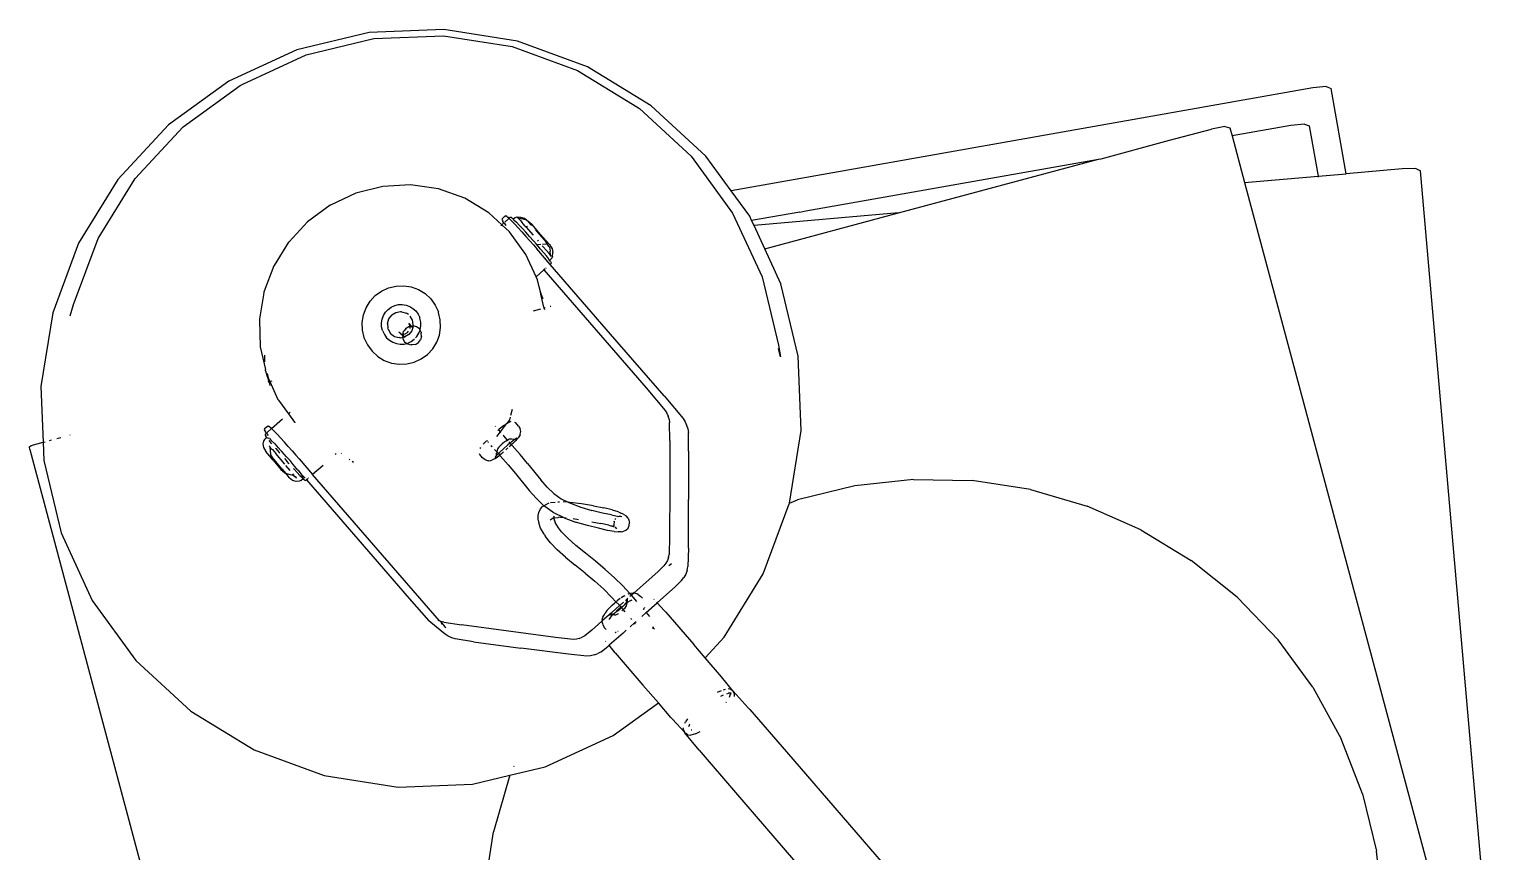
# Model space of a CAD drawing. Header units: metres. Extents: x -353 to 1688, y -477 to 135.
# Drawn here: x -298.197 to -297.9827, y -222.305 to -222.1858 of the extents above; entities that cross this region are included whole.
import ezdxf

# ---------------------------------------------------------------- set-up
doc = ezdxf.new("R2010")
doc.units = ezdxf.units.M
doc.header["$MEASUREMENT"] = 0
doc.layers.add('Edges', color=7, linetype='Continuous')
doc.layers.add('FURNITURE', color=130, linetype='Continuous', plot=False)

# ---------------------------------------------------------------- blocks, each defined once
blk = doc.blocks.new('c table')
at = {"layer": 'Edges'}
for p, q in [((836.7553, 429.72219), (836.73425, 429.80079)), ((836.62336, 429.69321), (836.59481, 429.79975)), ((836.59624, 429.7835), (836.60425, 429.69194)), ((836.67864, 429.75944), (836.66223, 429.77845)), ((836.60834, 429.77215), (836.60904, 429.7658)), ((836.70591, 429.77003), (836.70494, 429.7637)), ((836.67312, 429.75503), (836.66194, 429.76799)), ((836.61056, 429.75958), (836.60904, 429.7658)), ((836.70315, 429.75757), (836.70494, 429.7637)), ((836.61056, 429.75958), (836.61288, 429.75362)), ((836.6826, 429.75483), (836.67864, 429.75944)), ((836.70315, 429.75757), (836.69932, 429.75665)), ((836.7072, 429.75853), (836.70315, 429.75757)), ((836.7153, 429.75887), (836.7072, 429.75853)), ((836.72331, 429.7576), (836.7153, 429.75887)), ((836.73091, 429.75482), (836.72331, 429.7576)), ((836.69932, 429.75665), (836.69195, 429.75326)), ((836.70271, 429.75657), (836.70275, 429.75665)), ((836.6771, 429.75044), (836.67312, 429.75503)), ((836.6826, 429.75483), (836.68414, 429.75297)), ((836.73781, 429.75059), (836.73091, 429.75482)), ((836.61595, 429.74801), (836.61288, 429.75362)), ((836.683, 429.75306), (836.68247, 429.75281)), ((836.683, 429.75306), (836.68349, 429.7532)), ((836.68347, 429.75265), (836.68339, 429.75263)), ((836.68384, 429.75316), (836.68349, 429.7532)), ((836.68384, 429.75316), (836.68414, 429.75297)), ((836.68414, 429.75297), (836.68417, 429.75293)), ((836.68548, 429.75149), (836.68417, 429.75293)), ((836.68432, 429.7526), (836.68417, 429.75293)), ((836.68432, 429.7526), (836.68431, 429.75242)), ((836.69195, 429.75326), (836.68703, 429.7497)), ((836.68364, 429.75205), (836.68362, 429.75203)), ((836.68364, 429.75205), (836.68376, 429.75232)), ((836.68385, 429.75143), (836.68409, 429.75178)), ((836.68414, 429.7519), (836.68409, 429.75178)), ((836.68566, 429.75129), (836.68548, 429.75149)), ((836.68566, 429.75129), (836.68703, 429.7497)), ((836.67728, 429.75024), (836.6771, 429.75044)), ((836.67728, 429.75024), (836.6789, 429.74843)), ((836.67967, 429.74967), (836.67963, 429.74961)), ((836.68703, 429.7497), (836.6887, 429.74778)), ((836.74376, 429.74512), (836.73781, 429.75059)), ((836.61595, 429.74801), (836.61973, 429.74285)), ((836.67877, 429.74903), (836.67875, 429.74877)), ((836.67875, 429.74877), (836.6789, 429.74843)), ((836.6789, 429.74843), (836.67893, 429.7484)), ((836.67893, 429.7484), (836.68016, 429.74689)), ((836.67893, 429.7484), (836.67923, 429.74821)), ((836.67907, 429.74869), (836.67917, 429.74865)), ((836.67914, 429.74879), (836.67917, 429.74865)), ((836.67921, 429.74864), (836.67917, 429.74865)), ((836.67921, 429.74864), (836.67918, 429.7486)), ((836.67921, 429.74864), (836.6792, 429.74859)), ((836.67923, 429.74887), (836.67921, 429.74864)), ((836.67921, 429.74864), (836.6794, 429.74866)), ((836.67931, 429.7486), (836.67921, 429.74864)), ((836.67931, 429.74907), (836.67923, 429.74887)), ((836.67923, 429.74821), (836.67943, 429.74819)), ((836.6796, 429.74872), (836.6794, 429.74866)), ((836.67997, 429.74828), (836.67974, 429.74822)), ((836.68024, 429.74898), (836.67995, 429.74884)), ((836.68059, 429.74856), (836.68016, 429.74835)), ((836.69172, 429.74426), (836.6887, 429.74778)), ((836.68016, 429.74689), (836.68195, 429.74481)), ((836.68195, 429.74481), (836.67988, 429.74257)), ((836.68195, 429.74481), (836.68318, 429.74337)), ((836.69398, 429.7445), (836.69359, 429.74435)), ((836.69398, 429.7445), (836.6944, 429.7446)), ((836.6944, 429.7446), (836.69481, 429.74464)), ((836.69481, 429.74464), (836.6968, 429.74442)), ((836.74851, 429.73858), (836.74376, 429.74512)), ((836.62416, 429.73823), (836.61973, 429.74285)), ((836.68623, 429.73987), (836.68318, 429.74337)), ((836.69086, 429.74212), (836.69238, 429.74345)), ((836.69172, 429.74426), (836.69238, 429.74345)), ((836.69238, 429.74345), (836.69247, 429.74353)), ((836.69238, 429.74345), (836.69242, 429.7434)), ((836.69323, 429.74415), (836.69247, 429.74353)), ((836.69272, 429.74303), (836.69276, 429.74299)), ((836.69323, 429.74415), (836.69359, 429.74435)), ((836.6968, 429.74442), (836.70195, 429.74375)), ((836.7071, 429.74306), (836.70195, 429.74375)), ((836.7071, 429.74306), (836.70908, 429.74276)), ((836.67988, 429.74257), (836.67563, 429.73568)), ((836.6875, 429.74159), (836.68756, 429.7417)), ((836.68762, 429.74164), (836.68754, 429.74148)), ((836.68764, 429.74161), (836.68757, 429.7414)), ((836.68764, 429.74161), (836.68762, 429.74164)), ((836.69009, 429.74144), (836.68962, 429.74103)), ((836.69086, 429.74212), (836.69051, 429.74182)), ((836.69138, 429.74195), (836.69142, 429.74197)), ((836.69161, 429.74205), (836.69167, 429.74207)), ((836.69173, 429.74209), (836.69167, 429.74207)), ((836.6927, 429.74174), (836.69286, 429.74154)), ((836.69304, 429.74123), (836.69286, 429.74154)), ((836.69308, 429.7411), (836.69304, 429.74123)), ((836.69315, 429.74082), (836.69427, 429.74182)), ((836.69427, 429.74182), (836.695, 429.74241)), ((836.695, 429.74241), (836.6953, 429.74258)), ((836.69561, 429.74271), (836.6953, 429.74258)), ((836.69561, 429.74271), (836.69592, 429.74278)), ((836.69592, 429.74278), (836.69626, 429.74281)), ((836.69626, 429.74281), (836.69819, 429.74259)), ((836.69819, 429.74259), (836.7033, 429.74193)), ((836.7033, 429.74193), (836.70841, 429.74124)), ((836.71034, 429.74095), (836.70841, 429.74124)), ((836.70908, 429.74276), (836.70947, 429.74264)), ((836.70947, 429.74264), (836.70984, 429.74247)), ((836.70984, 429.74247), (836.71019, 429.74225)), ((836.71022, 429.74143), (836.71011, 429.74153)), ((836.71019, 429.74225), (836.71051, 429.742)), ((836.71068, 429.74085), (836.71022, 429.74143)), ((836.71051, 429.742), (836.71195, 429.74078)), ((836.68641, 429.73966), (836.68623, 429.73987)), ((836.68641, 429.73966), (836.68715, 429.73884)), ((836.68834, 429.73989), (836.68715, 429.73884)), ((836.68834, 429.73989), (836.68798, 429.74034)), ((836.68881, 429.74031), (836.68834, 429.73989)), ((836.68838, 429.73983), (836.68834, 429.73989)), ((836.68962, 429.74103), (836.68944, 429.74087)), ((836.68951, 429.74117), (836.68962, 429.74103)), ((836.68962, 429.74103), (836.68967, 429.74097)), ((836.68992, 429.74066), (836.68994, 429.74063)), ((836.68997, 429.7406), (836.69, 429.74056)), ((836.69063, 429.73982), (836.69084, 429.73958)), ((836.691, 429.73972), (836.69087, 429.73961)), ((836.69108, 429.73932), (836.69146, 429.73965)), ((836.69139, 429.73967), (836.69119, 429.73951)), ((836.69124, 429.73914), (836.69208, 429.73988)), ((836.6914, 429.74002), (836.69134, 429.73998)), ((836.69139, 429.73967), (836.69143, 429.73971)), ((836.69151, 429.74008), (836.6914, 429.74002)), ((836.69143, 429.73971), (836.69159, 429.73982)), ((836.69159, 429.73982), (836.69146, 429.73965)), ((836.69163, 429.74014), (836.69151, 429.74008)), ((836.69159, 429.73982), (836.6917, 429.73989)), ((836.69171, 429.74015), (836.69163, 429.74014)), ((836.6917, 429.73989), (836.69172, 429.73991)), ((836.69179, 429.74016), (836.69171, 429.74015)), ((836.69172, 429.73991), (836.69179, 429.73995)), ((836.69179, 429.74016), (836.69196, 429.74015)), ((836.69189, 429.74008), (836.69179, 429.73995)), ((836.69191, 429.74004), (836.69179, 429.73995)), ((836.69196, 429.74015), (836.69189, 429.74008)), ((836.69197, 429.74005), (836.69191, 429.74004)), ((836.69196, 429.74015), (836.69199, 429.74015)), ((836.69213, 429.74011), (836.69197, 429.74005)), ((836.69225, 429.74051), (836.69199, 429.74015)), ((836.69208, 429.74015), (836.69199, 429.74015)), ((836.69208, 429.74015), (836.69226, 429.74015)), ((836.69211, 429.73991), (836.69236, 429.74015)), ((836.69213, 429.74011), (836.69226, 429.74015)), ((836.69236, 429.74065), (836.69225, 429.74051)), ((836.69236, 429.74015), (836.69226, 429.74015)), ((836.69236, 429.74015), (836.69315, 429.74082)), ((836.69261, 429.73969), (836.69236, 429.73941)), ((836.69261, 429.73969), (836.69282, 429.73996)), ((836.69296, 429.7402), (836.69282, 429.73996)), ((836.69305, 429.74041), (836.69296, 429.7402)), ((836.69312, 429.74064), (836.69305, 429.74041)), ((836.69315, 429.74082), (836.69308, 429.7411)), ((836.69312, 429.74064), (836.69315, 429.74082)), ((836.71034, 429.74095), (836.71068, 429.74085)), ((836.71062, 429.74109), (836.71054, 429.74116)), ((836.71068, 429.74085), (836.71078, 429.7408)), ((836.71078, 429.7408), (836.72458, 429.72492)), ((836.71089, 429.74075), (836.71095, 429.74072)), ((836.71409, 429.73836), (836.71195, 429.74078)), ((836.62416, 429.73823), (836.62915, 429.73423)), ((836.6868, 429.73853), (836.68521, 429.7371)), ((836.68715, 429.73884), (836.6868, 429.73853)), ((836.68715, 429.73884), (836.6872, 429.73878)), ((836.68747, 429.73849), (836.68752, 429.73844)), ((836.68854, 429.73932), (836.68855, 429.73935)), ((836.68858, 429.73941), (836.68864, 429.73952)), ((836.68864, 429.73952), (836.68866, 429.73955)), ((836.68867, 429.73948), (836.68864, 429.73952)), ((836.68875, 429.73833), (836.68892, 429.73815)), ((836.68921, 429.73793), (836.68892, 429.73815)), ((836.68935, 429.73868), (836.68995, 429.73801)), ((836.69002, 429.73858), (836.68987, 429.7385)), ((836.68995, 429.73801), (836.69012, 429.73816)), ((836.69002, 429.73858), (836.69043, 429.7388)), ((836.69033, 429.73834), (836.6906, 429.73858)), ((836.69039, 429.73854), (836.69038, 429.73844)), ((836.69041, 429.73872), (836.69039, 429.73854)), ((836.69045, 429.73866), (836.69039, 429.73854)), ((836.69043, 429.7388), (836.69041, 429.73872)), ((836.69045, 429.73901), (836.69043, 429.73883)), ((836.69043, 429.73883), (836.69049, 429.73887)), ((836.69043, 429.73883), (836.69043, 429.7388)), ((836.69048, 429.73908), (836.69045, 429.73901)), ((836.69054, 429.73881), (836.69045, 429.73866)), ((836.6905, 429.73916), (836.69048, 429.73908)), ((836.69066, 429.73898), (836.69049, 429.73887)), ((836.69057, 429.73927), (836.6905, 429.73916)), ((836.69056, 429.73887), (836.69054, 429.73881)), ((836.69066, 429.73898), (836.69056, 429.73887)), ((836.69064, 429.73937), (836.69057, 429.73927)), ((836.69079, 429.73812), (836.69062, 429.73803)), ((836.69076, 429.73949), (836.69064, 429.73937)), ((836.69066, 429.73898), (836.6907, 429.73903)), ((836.6907, 429.73903), (836.69072, 429.73904)), ((836.69072, 429.73904), (836.69082, 429.73915)), ((836.69084, 429.73958), (836.69076, 429.73949)), ((836.69079, 429.73812), (836.69106, 429.7383)), ((836.69082, 429.73915), (836.69095, 429.7393)), ((836.69098, 429.73924), (836.69082, 429.73915)), ((836.69082, 429.73877), (836.69118, 429.73909)), ((836.69087, 429.73961), (836.69084, 429.73958)), ((836.69084, 429.73958), (836.69104, 429.73937)), ((836.69095, 429.7393), (836.691, 429.73933)), ((836.69098, 429.73924), (836.69102, 429.73927)), ((836.691, 429.73933), (836.69104, 429.73937)), ((836.69104, 429.73937), (836.69119, 429.73951)), ((836.69104, 429.73937), (836.69108, 429.73932)), ((836.69108, 429.73932), (836.69124, 429.73914)), ((836.69119, 429.73838), (836.69148, 429.73859)), ((836.69124, 429.73914), (836.6913, 429.73907)), ((836.6913, 429.73907), (836.69163, 429.73872)), ((836.69157, 429.73867), (836.69148, 429.73859)), ((836.69177, 429.73883), (836.69163, 429.73872)), ((836.69163, 429.73872), (836.6921, 429.73822)), ((836.69204, 429.73908), (836.69177, 429.73883)), ((836.69204, 429.73908), (836.69229, 429.73933)), ((836.69296, 429.73736), (836.6921, 429.73822)), ((836.69236, 429.73941), (836.69229, 429.73933)), ((836.72525, 429.72549), (836.71409, 429.73836)), ((836.7519, 429.73125), (836.74851, 429.73858)), ((836.6845, 429.73642), (836.68425, 429.73608)), ((836.68521, 429.7371), (836.6845, 429.73642)), ((836.68866, 429.73687), (836.68709, 429.73546)), ((836.68866, 429.73687), (836.68967, 429.73776)), ((836.68921, 429.73793), (836.68933, 429.73786)), ((836.68959, 429.73776), (836.68933, 429.73786)), ((836.68967, 429.73776), (836.68959, 429.73776)), ((836.68967, 429.73776), (836.68995, 429.73801)), ((836.68977, 429.73776), (836.68967, 429.73776)), ((836.69001, 429.73779), (836.68977, 429.73776)), ((836.68995, 429.73801), (836.69005, 429.7379)), ((836.69012, 429.73782), (836.69001, 429.73779)), ((836.69005, 429.7379), (836.69012, 429.73782)), ((836.69023, 429.73785), (836.69012, 429.73782)), ((836.69012, 429.73782), (836.69088, 429.73701)), ((836.69023, 429.73785), (836.69036, 429.7379)), ((836.69088, 429.73701), (836.69179, 429.73612)), ((836.69296, 429.73736), (836.69393, 429.7365)), ((836.69497, 429.73563), (836.69393, 429.7365)), ((836.67563, 429.73568), (836.67282, 429.7281)), ((836.68377, 429.73289), (836.68382, 429.73491)), ((836.68391, 429.73533), (836.68382, 429.73491)), ((836.68391, 429.73533), (836.68405, 429.73572)), ((836.68405, 429.73572), (836.68425, 429.73608)), ((836.68561, 429.73461), (836.68588, 429.73481)), ((836.68621, 429.73453), (836.68642, 429.73481)), ((836.68642, 429.73481), (836.68709, 429.73546)), ((836.69179, 429.73612), (836.6928, 429.73521)), ((836.6928, 429.73521), (836.69386, 429.73432)), ((836.69497, 429.73563), (836.69606, 429.73475)), ((836.63462, 429.73091), (836.62915, 429.73423)), ((836.68581, 429.73163), (836.68585, 429.73359)), ((836.68593, 429.73392), (836.68585, 429.73359)), ((836.68593, 429.73392), (836.68604, 429.73424)), ((836.68604, 429.73424), (836.68621, 429.73453)), ((836.69386, 429.73432), (836.69495, 429.73344)), ((836.69495, 429.73344), (836.69598, 429.7326)), ((836.69711, 429.73389), (836.69606, 429.73475)), ((836.69711, 429.73389), (836.69801, 429.73308)), ((836.68377, 429.73289), (836.68374, 429.72763)), ((836.68579, 429.72643), (836.68581, 429.73163)), ((836.69598, 429.7326), (836.69685, 429.73183)), ((836.69685, 429.73183), (836.69754, 429.73112)), ((836.69801, 429.73308), (836.69875, 429.73233)), ((836.69875, 429.73233), (836.69928, 429.73164)), ((836.69944, 429.7314), (836.69928, 429.73164)), ((836.63462, 429.73091), (836.64047, 429.72833)), ((836.69018, 429.73043), (836.69017, 429.7301)), ((836.6902, 429.72996), (836.69017, 429.7301)), ((836.69032, 429.73074), (836.69018, 429.73043)), ((836.69056, 429.73096), (836.69032, 429.73074)), ((836.69087, 429.73108), (836.69056, 429.73096)), ((836.69106, 429.73114), (836.69087, 429.73108)), ((836.69106, 429.73114), (836.69138, 429.73112)), ((836.69181, 429.73109), (836.69138, 429.73112)), ((836.69153, 429.7308), (836.69168, 429.73064)), ((836.69173, 429.73063), (836.69168, 429.73064)), ((836.69179, 429.73049), (836.69185, 429.73037)), ((836.69184, 429.73004), (836.69179, 429.72993)), ((836.69181, 429.73109), (836.69254, 429.73097)), ((836.6921, 429.73046), (836.69183, 429.73058)), ((836.69242, 429.73041), (836.69183, 429.73058)), ((836.69184, 429.73004), (836.69185, 429.73033)), ((836.69185, 429.73033), (836.69185, 429.73037)), ((836.69188, 429.73025), (836.69185, 429.73033)), ((836.69242, 429.73041), (836.69329, 429.73021)), ((836.69254, 429.73097), (836.69354, 429.73075)), ((836.69424, 429.73003), (836.69329, 429.73021)), ((836.69354, 429.73075), (836.69474, 429.73045)), ((836.69474, 429.73045), (836.69604, 429.73007)), ((836.69727, 429.7296), (836.69604, 429.73007)), ((836.69754, 429.73112), (836.69789, 429.7307)), ((836.69789, 429.7307), (836.69822, 429.73012)), ((836.69837, 429.7297), (836.69822, 429.73012)), ((836.69944, 429.7314), (836.69981, 429.73075)), ((836.69981, 429.73075), (836.70002, 429.73017)), ((836.70007, 429.72985), (836.70002, 429.73017)), ((836.75378, 429.7234), (836.7519, 429.73125)), ((836.69031, 429.72965), (836.6902, 429.72996)), ((836.69031, 429.72965), (836.69054, 429.72941)), ((836.69076, 429.72923), (836.69054, 429.72941)), ((836.69076, 429.72923), (836.69116, 429.72905)), ((836.69128, 429.72944), (836.69099, 429.72946)), ((836.69128, 429.72944), (836.69115, 429.72939)), ((836.69144, 429.72892), (836.69116, 429.72905)), ((836.69131, 429.72945), (836.69128, 429.72944)), ((836.69131, 429.72945), (836.69146, 429.72951)), ((836.69213, 429.7293), (836.69131, 429.72945)), ((836.69205, 429.72873), (836.69144, 429.72892)), ((836.69165, 429.72969), (836.6917, 429.72973)), ((836.69173, 429.7298), (836.6917, 429.72973)), ((836.69205, 429.72873), (836.69295, 429.72853)), ((836.69213, 429.7293), (836.6931, 429.72909)), ((836.69407, 429.72831), (836.69295, 429.72853)), ((836.6931, 429.72909), (836.69426, 429.72881)), ((836.69546, 429.72846), (836.69426, 429.72881)), ((836.69658, 429.72803), (836.69546, 429.72846)), ((836.69627, 429.7297), (836.6957, 429.72978)), ((836.69727, 429.7296), (836.69703, 429.72961)), ((836.69731, 429.72959), (836.69727, 429.7296)), ((836.69848, 429.72899), (836.69731, 429.72959)), ((836.69764, 429.72955), (836.69731, 429.72959)), ((836.69764, 429.72955), (836.69788, 429.72957)), ((836.69788, 429.72957), (836.69792, 429.72957)), ((836.69837, 429.72962), (836.69792, 429.72957)), ((836.69838, 429.72952), (836.69831, 429.72943)), ((836.69837, 429.7297), (836.69836, 429.7299)), ((836.69837, 429.7297), (836.69837, 429.72962)), ((836.6984, 429.72963), (836.69837, 429.72962)), ((836.69841, 429.72959), (836.69837, 429.72962)), ((836.69837, 429.72962), (836.69838, 429.72957)), ((836.69841, 429.72959), (836.69838, 429.72957)), ((836.69838, 429.72952), (836.69838, 429.72957)), ((836.69839, 429.72945), (836.69838, 429.72952)), ((836.69844, 429.72965), (836.6984, 429.72963)), ((836.69843, 429.72962), (836.6984, 429.72963)), ((836.69843, 429.72962), (836.69841, 429.72959)), ((836.69846, 429.72962), (836.69843, 429.72962)), ((836.69844, 429.72965), (836.69847, 429.72976)), ((836.69879, 429.72983), (836.69846, 429.72962)), ((836.69848, 429.72899), (836.69946, 429.72829)), ((836.69981, 429.72863), (836.69962, 429.72837)), ((836.70001, 429.72903), (836.69981, 429.72863)), ((836.70009, 429.72934), (836.70001, 429.72903)), ((836.70007, 429.72985), (836.70009, 429.72934)), ((836.64661, 429.72655), (836.64047, 429.72833)), ((836.66569, 429.72613), (836.6719, 429.72765)), ((836.6728, 429.728), (836.67153, 429.72012)), ((836.6728, 429.728), (836.6719, 429.72765)), ((836.67282, 429.7281), (836.6728, 429.728)), ((836.68374, 429.72238), (836.68374, 429.72763)), ((836.69407, 429.72831), (836.69537, 429.72809)), ((836.69537, 429.72809), (836.69665, 429.72793)), ((836.69681, 429.72792), (836.69658, 429.72803)), ((836.69665, 429.72793), (836.69681, 429.72792)), ((836.69757, 429.72754), (836.69681, 429.72792)), ((836.69681, 429.72792), (836.69737, 429.72789)), ((836.69838, 429.72695), (836.69757, 429.72754)), ((836.69793, 429.72788), (836.69775, 429.72787)), ((836.69874, 429.72796), (836.69825, 429.72791)), ((836.6991, 429.72628), (836.69838, 429.72695)), ((836.69934, 429.72822), (836.6989, 429.72799)), ((836.69946, 429.72829), (836.69934, 429.72822)), ((836.69962, 429.72837), (836.69946, 429.72829)), ((836.69946, 429.72829), (836.70031, 429.72749)), ((836.70031, 429.72749), (836.70107, 429.72663)), ((836.64661, 429.72655), (836.65293, 429.72557)), ((836.65933, 429.72543), (836.65293, 429.72557)), ((836.65933, 429.72543), (836.66569, 429.72613)), ((836.68578, 429.72122), (836.68579, 429.72643)), ((836.6991, 429.72628), (836.69979, 429.72549)), ((836.70123, 429.7237), (836.69979, 429.72549)), ((836.70255, 429.7248), (836.70107, 429.72663)), ((836.725, 429.7253), (836.72502, 429.72532)), ((836.72511, 429.72539), (836.72525, 429.72549)), ((836.72525, 429.72549), (836.72528, 429.72554)), ((836.72528, 429.72554), (836.72536, 429.72555)), ((836.72545, 429.72548), (836.72536, 429.72555)), ((836.7254, 429.72532), (836.72586, 429.72482)), ((836.72555, 429.7254), (836.72545, 429.72548)), ((836.72562, 429.72535), (836.72555, 429.7254)), ((836.72585, 429.72555), (836.72562, 429.72535)), ((836.72563, 429.72533), (836.72562, 429.72535)), ((836.72566, 429.72513), (836.72563, 429.72533)), ((836.72572, 429.72524), (836.72563, 429.72533)), ((836.72595, 429.72501), (836.72572, 429.72524)), ((836.72585, 429.72555), (836.72604, 429.72563)), ((836.72604, 429.72563), (836.72637, 429.72566)), ((836.72658, 429.72504), (836.72633, 429.72527)), ((836.72633, 429.72527), (836.72668, 429.72501)), ((836.72637, 429.72566), (836.72675, 429.72556)), ((836.72675, 429.72556), (836.72711, 429.72525)), ((836.72748, 429.72481), (836.72711, 429.72525)), ((836.70123, 429.7237), (836.70203, 429.72274)), ((836.70334, 429.72385), (836.70255, 429.7248)), ((836.70334, 429.72385), (836.70419, 429.72287)), ((836.72014, 429.72361), (836.72029, 429.7235)), ((836.72343, 429.72391), (836.72458, 429.72492)), ((836.72603, 429.72322), (836.72458, 429.72492)), ((836.72566, 429.72513), (836.7257, 429.72505)), ((836.72586, 429.72482), (836.7257, 429.72505)), ((836.72616, 429.72444), (836.72586, 429.72482)), ((836.72595, 429.72501), (836.72625, 429.7247)), ((836.72616, 429.72444), (836.72618, 429.72442)), ((836.72618, 429.72442), (836.72651, 429.72405)), ((836.72659, 429.72433), (836.72625, 429.7247)), ((836.72651, 429.72405), (836.72668, 429.72381)), ((836.72658, 429.72504), (836.72664, 429.72493)), ((836.72659, 429.72433), (836.72664, 429.72428)), ((836.72664, 429.72493), (836.72674, 429.72482)), ((836.72668, 429.72501), (836.72711, 429.72492)), ((836.72668, 429.72381), (836.72703, 429.7234)), ((836.72703, 429.72446), (836.72749, 429.72392)), ((836.72711, 429.72492), (836.72748, 429.72481)), ((836.72712, 429.72375), (836.72738, 429.72346)), ((836.72762, 429.7247), (836.72748, 429.72481)), ((836.72791, 429.7243), (836.72748, 429.72481)), ((836.7276, 429.72379), (836.72858, 429.72263)), ((836.72801, 429.72436), (836.72762, 429.7247)), ((836.72791, 429.7243), (836.72877, 429.72328)), ((836.72887, 429.72334), (836.72801, 429.72436)), ((836.68374, 429.72238), (836.68377, 429.72036)), ((836.70203, 429.72274), (836.7029, 429.72174)), ((836.70336, 429.72202), (836.7036, 429.72224)), ((836.70384, 429.72211), (836.70337, 429.72169)), ((836.70384, 429.72211), (836.70427, 429.72251)), ((836.70408, 429.72265), (836.70385, 429.72245)), ((836.70408, 429.72265), (836.70426, 429.72279)), ((836.70426, 429.72279), (836.70419, 429.72287)), ((836.70426, 429.72279), (836.70433, 429.72285)), ((836.70439, 429.72264), (836.70426, 429.72279)), ((836.70439, 429.72264), (836.70427, 429.72251)), ((836.70455, 429.72302), (836.70433, 429.72285)), ((836.70434, 429.72193), (836.70435, 429.72197)), ((836.70439, 429.72203), (836.70435, 429.72197)), ((836.70435, 429.72197), (836.7044, 429.72201)), ((836.70459, 429.72284), (836.70439, 429.72264)), ((836.70458, 429.72244), (836.70439, 429.72264)), ((836.70439, 429.72203), (836.70446, 429.72211)), ((836.70446, 429.72211), (836.7044, 429.72201)), ((836.70446, 429.72211), (836.70451, 429.72218)), ((836.70451, 429.72218), (836.70455, 429.72225)), ((836.70474, 429.72315), (836.70455, 429.72302)), ((836.70455, 429.72225), (836.70458, 429.72244)), ((836.70458, 429.72253), (836.70459, 429.72257)), ((836.70458, 429.72244), (836.70458, 429.72253)), ((836.70481, 429.72218), (836.70458, 429.72244)), ((836.70459, 429.72284), (836.70461, 429.72287)), ((836.70459, 429.72284), (836.70459, 429.72257)), ((836.7046, 429.72283), (836.70461, 429.72287)), ((836.70475, 429.72305), (836.70461, 429.72287)), ((836.70474, 429.72315), (836.70488, 429.72324)), ((836.70488, 429.72324), (836.70512, 429.72336)), ((836.70522, 429.7234), (836.70512, 429.72336)), ((836.70549, 429.72343), (836.70522, 429.7234)), ((836.70549, 429.72343), (836.70554, 429.72342)), ((836.70554, 429.72342), (836.70582, 429.72331)), ((836.70582, 429.72331), (836.70611, 429.72308)), ((836.70611, 429.72308), (836.70643, 429.72275)), ((836.70633, 429.72197), (836.70641, 429.72208)), ((836.70643, 429.72275), (836.70647, 429.72265)), ((836.72052, 429.72332), (836.72061, 429.72325)), ((836.72144, 429.72261), (836.72149, 429.72257)), ((836.72177, 429.72244), (836.72178, 429.72245)), ((836.72203, 429.72266), (836.72213, 429.72275)), ((836.72603, 429.72322), (836.7264, 429.72279)), ((836.7268, 429.72233), (836.7264, 429.72279)), ((836.7268, 429.72233), (836.72722, 429.72186)), ((836.72703, 429.7234), (836.72741, 429.72297)), ((836.72764, 429.72318), (836.72738, 429.72346)), ((836.72741, 429.72297), (836.72792, 429.72242)), ((836.72792, 429.72242), (836.72816, 429.72214)), ((836.7282, 429.72253), (836.72815, 429.7226)), ((836.72816, 429.72214), (836.72818, 429.72211)), ((836.72818, 429.72211), (836.72828, 429.72199)), ((836.72858, 429.72209), (836.7282, 429.72253)), ((836.72828, 429.72199), (836.72864, 429.72157)), ((836.72828, 429.72199), (836.72872, 429.72154)), ((836.72895, 429.7222), (836.72858, 429.72263)), ((836.72861, 429.72205), (836.72858, 429.72209)), ((836.72887, 429.72315), (836.72877, 429.72328)), ((836.72887, 429.72334), (836.72967, 429.7224)), ((836.72887, 429.72315), (836.72915, 429.7227)), ((836.72916, 429.72203), (836.72895, 429.7222)), ((836.7292, 429.72231), (836.72915, 429.7227)), ((836.72923, 429.72192), (836.72916, 429.72203)), ((836.72923, 429.72192), (836.7292, 429.72231)), ((836.72992, 429.72198), (836.72967, 429.7224)), ((836.72997, 429.72159), (836.72992, 429.72198)), ((836.75385, 429.72139), (836.75378, 429.7234)), ((836.7553, 429.72219), (836.75532, 429.72189)), ((836.68578, 429.72122), (836.68581, 429.71924)), ((836.70202, 429.72052), (836.70195, 429.72025)), ((836.70204, 429.72058), (836.70202, 429.72052)), ((836.70204, 429.72058), (836.70219, 429.72082)), ((836.70219, 429.72082), (836.70226, 429.72092)), ((836.70238, 429.72106), (836.70226, 429.72092)), ((836.70238, 429.72106), (836.70255, 429.72125)), ((836.7024, 429.72097), (836.70259, 429.72107)), ((836.70276, 429.72146), (836.70255, 429.72125)), ((836.70264, 429.72109), (836.70259, 429.72107)), ((836.7027, 429.72112), (836.70264, 429.72109)), ((836.70293, 429.72133), (836.7027, 429.72112)), ((836.7027, 429.72112), (836.70294, 429.72108)), ((836.70276, 429.72146), (836.70287, 429.72156)), ((836.70287, 429.72156), (836.70297, 429.72166)), ((836.7029, 429.72174), (836.70297, 429.72166)), ((836.70293, 429.72133), (836.70313, 429.72149)), ((836.70294, 429.72108), (836.70311, 429.72107)), ((836.70297, 429.72166), (836.703, 429.72169)), ((836.70297, 429.72166), (836.70313, 429.72149)), ((836.70321, 429.72189), (836.703, 429.72169)), ((836.70313, 429.72149), (836.70337, 429.72169)), ((836.70313, 429.72149), (836.70323, 429.72137)), ((836.70316, 429.72107), (836.70324, 429.72107)), ((836.70324, 429.72107), (836.70329, 429.7211)), ((836.70329, 429.7211), (836.70342, 429.72116)), ((836.70335, 429.72124), (836.70342, 429.72116)), ((836.70342, 429.72116), (836.70344, 429.7212)), ((836.70342, 429.72116), (836.70381, 429.72072)), ((836.70344, 429.7212), (836.70348, 429.72122)), ((836.70344, 429.7212), (836.70349, 429.7212)), ((836.70348, 429.72122), (836.70354, 429.72126)), ((836.70354, 429.72126), (836.70349, 429.7212)), ((836.70356, 429.72124), (836.70349, 429.7212)), ((836.70356, 429.72124), (836.70357, 429.72127)), ((836.70357, 429.72127), (836.70365, 429.72132)), ((836.7037, 429.72134), (836.70365, 429.72132)), ((836.70365, 429.72132), (836.70366, 429.72133)), ((836.7037, 429.72134), (836.7038, 429.72144)), ((836.70387, 429.72148), (836.7038, 429.72144)), ((836.70388, 429.72064), (836.70381, 429.72072)), ((836.70396, 429.72157), (836.70387, 429.72148)), ((836.70396, 429.72157), (836.70405, 429.72164)), ((836.70405, 429.72164), (836.70411, 429.72171)), ((836.70411, 429.72171), (836.70421, 429.7218)), ((836.70424, 429.72184), (836.70421, 429.7218)), ((836.70421, 429.72028), (836.70459, 429.72077)), ((836.70424, 429.72184), (836.70434, 429.72193)), ((836.7051, 429.72185), (836.70506, 429.7219)), ((836.7051, 429.72185), (836.70518, 429.72176)), ((836.70548, 429.72142), (836.70555, 429.72134)), ((836.7056, 429.72129), (836.70566, 429.72122)), ((836.70589, 429.72144), (836.70569, 429.72124)), ((836.70606, 429.72162), (836.70589, 429.72144)), ((836.72722, 429.72186), (836.72764, 429.72139)), ((836.72806, 429.72094), (836.72764, 429.72139)), ((836.72843, 429.72054), (836.72806, 429.72094)), ((836.72874, 429.72021), (836.72843, 429.72054)), ((836.72864, 429.72157), (836.72865, 429.72156)), ((836.72906, 429.7212), (836.72872, 429.72154)), ((836.72901, 429.72157), (836.7292, 429.72134)), ((836.72927, 429.721), (836.72906, 429.7212)), ((836.7292, 429.72134), (836.72931, 429.7212)), ((836.72924, 429.72187), (836.72923, 429.72192)), ((836.72924, 429.72187), (836.7293, 429.72181)), ((836.72927, 429.721), (836.72936, 429.72095)), ((836.72957, 429.72089), (836.72936, 429.72095)), ((836.72938, 429.72068), (836.72953, 429.72049)), ((836.7295, 429.72096), (836.72957, 429.72089)), ((836.72953, 429.72049), (836.72959, 429.72041)), ((836.72959, 429.72041), (836.72954, 429.72036)), ((836.7298, 429.72109), (836.72957, 429.72089)), ((836.72957, 429.72089), (836.72958, 429.72085)), ((836.72958, 429.72085), (836.72965, 429.72074)), ((836.72971, 429.72051), (836.72959, 429.72041)), ((836.72959, 429.72041), (836.72969, 429.72027)), ((836.72973, 429.72062), (836.72965, 429.72074)), ((836.72972, 429.72054), (836.72971, 429.72051)), ((836.72972, 429.72054), (836.72973, 429.72062)), ((836.7298, 429.72109), (836.7299, 429.72127)), ((836.7299, 429.72127), (836.72997, 429.72159)), ((836.75094, 429.72061), (836.75091, 429.7206)), ((836.75236, 429.72099), (836.75192, 429.72087)), ((836.75316, 429.72121), (836.75292, 429.72114)), ((836.75385, 429.72139), (836.75364, 429.72134)), ((836.75515, 429.72174), (836.75385, 429.72139)), ((836.75409, 429.71533), (836.75385, 429.72139)), ((836.75532, 429.72189), (836.75515, 429.72174)), ((836.67153, 429.72012), (836.67185, 429.71205)), ((836.68384, 429.71995), (836.68377, 429.72036)), ((836.68396, 429.71956), (836.68384, 429.71995)), ((836.68412, 429.71918), (836.68396, 429.71956)), ((836.68433, 429.71883), (836.68412, 429.71918)), ((836.68641, 429.71637), (836.68433, 429.71883)), ((836.68587, 429.71889), (836.68581, 429.71924)), ((836.68587, 429.71889), (836.68597, 429.71856)), ((836.70195, 429.72025), (836.70203, 429.71996)), ((836.70223, 429.71964), (836.70203, 429.71996)), ((836.70223, 429.71964), (836.70252, 429.71928)), ((836.70252, 429.71928), (836.70261, 429.71924)), ((836.70306, 429.71915), (836.70347, 429.71937)), ((836.70313, 429.71869), (836.7032, 429.71897)), ((836.7032, 429.71897), (836.70347, 429.71937)), ((836.70347, 429.71937), (836.70354, 429.71941)), ((836.70354, 429.71941), (836.70421, 429.72028)), ((836.70354, 429.71941), (836.70362, 429.71946)), ((836.70381, 429.7196), (836.70362, 429.71946)), ((836.70381, 429.7196), (836.70404, 429.71977)), ((836.70404, 429.71977), (836.7043, 429.71998)), ((836.70421, 429.72028), (836.70415, 429.72034)), ((836.7044, 429.72005), (836.70421, 429.72028)), ((836.7044, 429.72005), (836.7043, 429.71998)), ((836.70447, 429.72013), (836.7044, 429.72005)), ((836.70476, 429.71966), (836.70472, 429.7197)), ((836.72652, 429.71925), (836.72649, 429.7193)), ((836.72652, 429.71925), (836.72655, 429.71922)), ((836.72721, 429.7183), (836.72655, 429.71922)), ((836.72904, 429.71992), (836.72785, 429.71886)), ((836.72874, 429.72021), (836.729, 429.71996)), ((836.729, 429.71996), (836.72904, 429.71992)), ((836.7295, 429.72033), (836.72904, 429.71992)), ((836.72904, 429.71992), (836.72918, 429.7198)), ((836.72927, 429.71973), (836.72918, 429.7198)), ((836.72927, 429.71973), (836.72938, 429.71965)), ((836.72947, 429.71967), (836.72938, 429.71965)), ((836.72947, 429.71967), (836.72949, 429.71969)), ((836.72949, 429.71969), (836.7298, 429.71996)), ((836.72976, 429.72015), (836.72969, 429.72027)), ((836.72983, 429.72004), (836.72976, 429.72015)), ((836.7298, 429.71996), (836.72983, 429.72004)), ((836.68611, 429.71824), (836.68597, 429.71856)), ((836.68629, 429.71794), (836.68611, 429.71824)), ((836.68835, 429.71551), (836.68629, 429.71794)), ((836.70291, 429.71785), (836.70307, 429.71848)), ((836.72721, 429.7183), (836.72701, 429.71812)), ((836.72827, 429.71684), (836.72721, 429.7183)), ((836.68641, 429.71637), (836.69221, 429.70966)), ((836.72834, 429.71676), (836.72827, 429.71684)), ((836.72923, 429.71479), (836.72834, 429.71676)), ((836.69946, 429.70267), (836.68835, 429.71551)), ((836.72923, 429.71479), (836.72896, 429.71472)), ((836.72933, 429.71482), (836.72921, 429.71523)), ((836.7294, 429.71442), (836.72923, 429.71479)), ((836.72942, 429.71485), (836.72933, 429.71482)), ((836.7295, 429.71422), (836.72933, 429.71482)), ((836.72942, 429.71436), (836.7294, 429.71442)), ((836.72952, 429.71393), (836.72942, 429.71436)), ((836.7295, 429.71422), (836.72942, 429.71436)), ((836.7295, 429.71422), (836.72954, 429.71408)), ((836.7296, 429.71399), (836.72954, 429.71408)), ((836.72971, 429.71365), (836.7296, 429.71399)), ((836.7528, 429.70735), (836.75409, 429.71533)), ((836.71278, 429.71235), (836.7121, 429.71186)), ((836.71354, 429.7127), (836.71278, 429.71235)), ((836.71435, 429.7129), (836.71354, 429.7127)), ((836.71518, 429.71293), (836.71435, 429.7129)), ((836.71601, 429.7128), (836.71518, 429.71293)), ((836.71679, 429.71251), (836.71601, 429.7128)), ((836.7175, 429.71208), (836.71679, 429.71251)), ((836.72971, 429.71365), (836.72971, 429.7135)), ((836.73028, 429.71103), (836.72971, 429.7135)), ((836.72975, 429.71266), (836.72977, 429.71196)), ((836.67185, 429.71205), (836.67372, 429.70419)), ((836.67399, 429.71087), (836.67376, 429.71214)), ((836.67376, 429.71214), (836.67398, 429.71122)), ((836.67576, 429.70344), (836.67399, 429.71087)), ((836.71153, 429.71125), (836.7111, 429.71054)), ((836.7121, 429.71186), (836.71153, 429.71125)), ((836.71342, 429.71077), (836.71309, 429.71058)), ((836.71342, 429.71077), (836.71378, 429.71084)), ((836.71378, 429.71084), (836.71389, 429.71083)), ((836.71427, 429.71073), (836.71389, 429.71083)), ((836.71436, 429.71067), (836.71427, 429.71073)), ((836.71465, 429.71074), (836.71436, 429.71067)), ((836.71507, 429.71076), (836.71465, 429.71074)), ((836.71548, 429.71069), (836.71507, 429.71076)), ((836.71812, 429.71152), (836.7175, 429.71208)), ((836.71861, 429.71084), (836.71812, 429.71152)), ((836.71896, 429.71009), (836.71861, 429.71084)), ((836.73035, 429.70809), (836.73028, 429.71103)), ((836.69221, 429.70966), (836.69878, 429.70209)), ((836.71081, 429.70976), (836.71067, 429.70894)), ((836.7111, 429.71054), (836.71081, 429.70976)), ((836.71274, 429.70992), (836.71285, 429.71028)), ((836.71274, 429.70992), (836.71278, 429.70955)), ((836.7128, 429.70943), (836.71278, 429.70955)), ((836.7128, 429.70943), (836.71291, 429.70924)), ((836.71288, 429.70917), (836.71282, 429.70876)), ((836.71309, 429.71058), (836.71285, 429.71028)), ((836.71291, 429.70924), (836.71288, 429.70917)), ((836.71303, 429.70956), (836.71291, 429.70924)), ((836.71291, 429.70924), (836.71298, 429.70909)), ((836.71325, 429.70992), (836.71303, 429.70956)), ((836.71339, 429.71007), (836.71325, 429.70992)), ((836.71353, 429.71022), (836.71351, 429.7102)), ((836.71387, 429.71047), (836.71353, 429.71022)), ((836.71369, 429.70894), (836.71379, 429.70929)), ((836.71379, 429.70929), (836.71411, 429.7097)), ((836.71425, 429.71064), (836.71387, 429.71047)), ((836.71411, 429.7097), (836.71455, 429.70996)), ((836.71427, 429.70947), (836.71416, 429.70932)), ((836.71436, 429.71067), (836.71425, 429.71064)), ((836.71454, 429.70963), (836.71427, 429.70947)), ((836.71458, 429.7105), (836.71436, 429.71067)), ((836.71447, 429.70905), (836.71465, 429.7093)), ((836.71474, 429.70968), (836.71454, 429.70963)), ((836.71463, 429.70997), (836.71455, 429.70996)), ((836.71477, 429.71016), (836.71458, 429.7105)), ((836.71463, 429.70997), (836.71461, 429.71001)), ((836.71478, 429.71), (836.71463, 429.70997)), ((836.71471, 429.70989), (836.71463, 429.70997)), ((836.71472, 429.70981), (836.71463, 429.70997)), ((836.71465, 429.7093), (836.71469, 429.70932)), ((836.71474, 429.70959), (836.71469, 429.70932)), ((836.71472, 429.70981), (836.71471, 429.70989)), ((836.7148, 429.70981), (836.71471, 429.70989)), ((836.71473, 429.70978), (836.71472, 429.70981)), ((836.71474, 429.70968), (836.71473, 429.70978)), ((836.71474, 429.70959), (836.71474, 429.70968)), ((836.71478, 429.70967), (836.71474, 429.70968)), ((836.7148, 429.70967), (836.71474, 429.70959)), ((836.71478, 429.71), (836.71477, 429.71016)), ((836.71505, 429.71005), (836.71478, 429.71)), ((836.7148, 429.70981), (836.71478, 429.71)), ((836.7148, 429.70967), (836.71478, 429.70967)), ((836.71481, 429.70976), (836.7148, 429.70981)), ((836.7148, 429.70967), (836.71481, 429.70976)), ((836.71484, 429.70968), (836.7148, 429.70967)), ((836.715, 429.70961), (836.71481, 429.70976)), ((836.715, 429.70961), (836.71484, 429.70968)), ((836.715, 429.70961), (836.71521, 429.70945)), ((836.71505, 429.71005), (836.71518, 429.71003)), ((836.7157, 429.7099), (836.71518, 429.71003)), ((836.71588, 429.71055), (836.71548, 429.71069)), ((836.71611, 429.70959), (836.7157, 429.7099)), ((836.71623, 429.71033), (836.71588, 429.71055)), ((836.71636, 429.70912), (836.71611, 429.70959)), ((836.71654, 429.71005), (836.71623, 429.71033)), ((836.71678, 429.70971), (836.71654, 429.71005)), ((836.71696, 429.70934), (836.71678, 429.70971)), ((836.71698, 429.70925), (836.71696, 429.70934)), ((836.71698, 429.70925), (836.71708, 429.70885)), ((836.71896, 429.71009), (836.71897, 429.71004)), ((836.71897, 429.71004), (836.71916, 429.70923)), ((836.71916, 429.70923), (836.71919, 429.7084)), ((836.71067, 429.70894), (836.71071, 429.70811)), ((836.71071, 429.70811), (836.7109, 429.7073)), ((836.71282, 429.70876), (836.71283, 429.70835)), ((836.71283, 429.70835), (836.71293, 429.70794)), ((836.71293, 429.70794), (836.71295, 429.70786)), ((836.71313, 429.70748), (836.71295, 429.70786)), ((836.71298, 429.70909), (836.7133, 429.70886)), ((836.7133, 429.70886), (836.71365, 429.70877)), ((836.71364, 429.7088), (836.71369, 429.70894)), ((836.71364, 429.7088), (836.71365, 429.70877)), ((836.71365, 429.70877), (836.71368, 429.70876)), ((836.71365, 429.70877), (836.71369, 429.7083)), ((836.71366, 429.70896), (836.71369, 429.70894)), ((836.71379, 429.70878), (836.71368, 429.70876)), ((836.71369, 429.70894), (836.71374, 429.7089)), ((836.71369, 429.7083), (836.71373, 429.70816)), ((836.71373, 429.70816), (836.71398, 429.7077)), ((836.71386, 429.70881), (836.71374, 429.7089)), ((836.71374, 429.7089), (836.7139, 429.70884)), ((836.71385, 429.70879), (836.71379, 429.70878)), ((836.71386, 429.70881), (836.71385, 429.70879)), ((836.71414, 429.70851), (836.71386, 429.70881)), ((836.71401, 429.70881), (836.71386, 429.70881)), ((836.7139, 429.70884), (836.71394, 429.70885)), ((836.714, 429.70883), (836.71394, 429.70885)), ((836.71402, 429.70903), (836.71399, 429.709)), ((836.71399, 429.709), (836.71399, 429.70892)), ((836.71399, 429.70892), (836.714, 429.70886)), ((836.714, 429.70883), (836.7142, 429.70889)), ((836.714, 429.70886), (836.714, 429.70883)), ((836.714, 429.70883), (836.71401, 429.70881)), ((836.71415, 429.70884), (836.71401, 429.70881)), ((836.71401, 429.70881), (836.71401, 429.70874)), ((836.71401, 429.70874), (836.71414, 429.70851)), ((836.7142, 429.70889), (836.71415, 429.70884)), ((836.71418, 429.70754), (836.71439, 429.70738)), ((836.7142, 429.70889), (836.71447, 429.70905)), ((836.71447, 429.70902), (836.7142, 429.70889)), ((836.71447, 429.70905), (836.71447, 429.70902)), ((836.71553, 429.70733), (836.71597, 429.70759)), ((836.71629, 429.708), (836.71597, 429.70759)), ((836.71644, 429.70849), (836.71629, 429.708)), ((836.71636, 429.70912), (836.71639, 429.70898)), ((836.71644, 429.70849), (836.71639, 429.70898)), ((836.71688, 429.70763), (836.71666, 429.70728)), ((836.71703, 429.70802), (836.71688, 429.70763)), ((836.71709, 429.70843), (836.71703, 429.70802)), ((836.71708, 429.70885), (836.71709, 429.70843)), ((836.71906, 429.70758), (836.71877, 429.7068)), ((836.71919, 429.7084), (836.71906, 429.70758)), ((836.7299, 429.70538), (836.73036, 429.70799)), ((836.73036, 429.70799), (836.73035, 429.70809)), ((836.75091, 429.70766), (836.75053, 429.70643)), ((836.69876, 429.70663), (836.69871, 429.70662)), ((836.69945, 429.70681), (836.69933, 429.70678)), ((836.69945, 429.70681), (836.69941, 429.707)), ((836.69947, 429.70682), (836.69945, 429.70681)), ((836.69947, 429.70673), (836.69945, 429.70681)), ((836.69947, 429.70673), (836.69979, 429.70531)), ((836.7006, 429.70712), (836.69978, 429.7069)), ((836.7109, 429.7073), (836.71091, 429.70725)), ((836.71126, 429.7065), (836.71091, 429.70725)), ((836.71175, 429.70583), (836.71126, 429.7065)), ((836.71337, 429.70714), (836.71313, 429.70748)), ((836.71368, 429.70686), (836.71337, 429.70714)), ((836.71403, 429.70665), (836.71368, 429.70686)), ((836.71443, 429.7065), (836.71403, 429.70665)), ((836.71491, 429.70725), (836.71439, 429.70738)), ((836.71484, 429.70644), (836.71443, 429.7065)), ((836.71525, 429.70645), (836.71484, 429.70644)), ((836.71491, 429.70725), (836.71503, 429.70724)), ((836.71503, 429.70724), (836.71553, 429.70733)), ((836.71566, 429.70655), (836.71525, 429.70645)), ((836.71604, 429.70673), (836.71566, 429.70655)), ((836.71638, 429.70697), (836.71604, 429.70673)), ((836.71666, 429.70728), (836.71638, 429.70697)), ((836.71833, 429.70609), (836.71777, 429.70548)), ((836.71877, 429.7068), (836.71833, 429.70609)), ((836.75053, 429.70643), (836.74787, 429.69926)), ((836.74999, 429.69977), (836.7528, 429.70735)), ((836.69979, 429.70531), (836.69956, 429.7058)), ((836.69956, 429.7058), (836.69982, 429.70505)), ((836.69979, 429.70531), (836.69982, 429.70505)), ((836.69982, 429.70505), (836.69997, 429.70454)), ((836.69997, 429.70454), (836.70014, 429.70378)), ((836.71236, 429.70526), (836.71175, 429.70583)), ((836.71307, 429.70483), (836.71236, 429.70526)), ((836.71386, 429.70454), (836.71307, 429.70483)), ((836.71468, 429.70441), (836.71386, 429.70454)), ((836.71552, 429.70444), (836.71468, 429.70441)), ((836.71633, 429.70464), (836.71552, 429.70444)), ((836.71709, 429.70499), (836.71633, 429.70464)), ((836.71777, 429.70548), (836.71709, 429.70499)), ((836.72879, 429.70226), (836.72984, 429.70501)), ((836.72984, 429.70501), (836.72986, 429.7051)), ((836.72986, 429.7051), (836.7299, 429.70538)), ((836.67372, 429.70419), (836.67548, 429.70039)), ((836.67897, 429.69651), (836.67576, 429.70344)), ((836.69946, 429.70267), (836.7003, 429.70343)), ((836.70014, 429.70378), (836.7003, 429.70343)), ((836.7003, 429.70343), (836.70141, 429.70101)), ((836.69851, 429.70124), (836.6985, 429.7008)), ((836.69851, 429.70124), (836.69859, 429.70141)), ((836.69882, 429.70162), (836.69859, 429.70141)), ((836.69864, 429.70123), (836.69874, 429.70107)), ((836.69866, 429.7019), (836.69867, 429.70197)), ((836.69874, 429.70177), (836.69866, 429.7019)), ((836.69868, 429.702), (836.69867, 429.70197)), ((836.69868, 429.702), (836.69878, 429.70209)), ((836.69874, 429.70177), (836.69881, 429.70166)), ((836.69878, 429.70209), (836.70022, 429.7004)), ((836.69881, 429.70166), (836.69882, 429.70162)), ((836.69887, 429.70161), (836.69882, 429.70162)), ((836.69894, 429.70159), (836.69887, 429.70161)), ((836.69887, 429.70161), (836.69896, 429.70146)), ((836.69896, 429.70146), (836.69919, 429.70117)), ((836.69919, 429.70117), (836.69947, 429.70082)), ((836.69921, 429.70247), (836.69923, 429.70249)), ((836.69932, 429.70256), (836.69946, 429.70267)), ((836.72719, 429.69968), (836.72875, 429.70219)), ((836.72879, 429.70226), (836.72875, 429.70219)), ((836.67548, 429.70039), (836.66096, 429.6965)), ((836.67548, 429.70039), (836.67664, 429.69787)), ((836.69855, 429.7004), (836.6985, 429.7008)), ((836.69886, 429.69993), (836.69855, 429.7004)), ((836.69874, 429.70107), (836.69877, 429.70064)), ((836.69874, 429.70107), (836.69887, 429.70091)), ((836.69886, 429.70021), (836.69877, 429.70064)), ((836.69886, 429.70021), (836.69891, 429.70014)), ((836.69981, 429.69884), (836.69886, 429.69993)), ((836.69917, 429.70059), (836.69887, 429.70091)), ((836.69891, 429.70014), (836.69922, 429.69966)), ((836.69957, 429.70014), (836.69917, 429.70059)), ((836.69961, 429.69988), (836.6992, 429.69985)), ((836.7002, 429.69855), (836.69922, 429.69966)), ((836.69947, 429.70082), (836.69981, 429.70042)), ((836.69963, 429.70007), (836.69957, 429.70014)), ((836.70023, 429.69994), (836.6998, 429.6999)), ((836.69981, 429.70042), (836.70019, 429.69998)), ((836.70016, 429.69946), (836.70008, 429.69955)), ((836.70019, 429.69998), (836.70023, 429.69994)), ((836.7006, 429.69997), (836.70022, 429.7004)), ((836.70031, 429.69995), (836.70023, 429.69994)), ((836.70023, 429.69994), (836.70059, 429.69952)), ((836.70101, 429.69905), (836.70059, 429.69952)), ((836.7006, 429.69997), (836.701, 429.69951)), ((836.701, 429.69951), (836.70142, 429.69904)), ((836.70141, 429.70101), (836.70319, 429.69855)), ((836.72512, 429.69745), (836.72714, 429.69964)), ((836.72714, 429.69964), (836.72719, 429.69968)), ((836.74574, 429.69288), (836.74999, 429.69977)), ((836.69981, 429.69884), (836.70078, 429.69773)), ((836.70041, 429.69831), (836.7002, 429.69855)), ((836.70143, 429.69801), (836.70063, 429.69892)), ((836.70101, 429.69905), (836.70141, 429.6986)), ((836.70123, 429.69797), (836.70143, 429.69801)), ((836.7018, 429.69818), (836.70141, 429.6986)), ((836.70185, 429.69856), (836.70142, 429.69904)), ((836.70143, 429.69801), (836.70148, 429.69802)), ((836.7015, 429.69793), (836.70143, 429.69801)), ((836.7015, 429.69793), (836.70185, 429.69751)), ((836.70189, 429.69809), (836.7018, 429.69818)), ((836.70184, 429.69808), (836.70189, 429.69809)), ((836.70185, 429.69856), (836.70226, 429.69811)), ((836.70189, 429.69809), (836.70197, 429.6981)), ((836.70214, 429.69781), (836.70189, 429.69809)), ((836.70226, 429.69811), (836.70263, 429.69772)), ((836.70319, 429.69855), (836.70403, 429.69778)), ((836.74787, 429.69926), (836.74385, 429.69275)), ((836.66096, 429.6965), (836.63921, 429.69067)), ((836.66096, 429.6965), (836.67664, 429.69787)), ((836.67166, 429.6964), (836.671, 429.69628)), ((836.67166, 429.6964), (836.6769, 429.69732)), ((836.67664, 429.69787), (836.6769, 429.69732)), ((836.6769, 429.69732), (836.67711, 429.69686)), ((836.67711, 429.69686), (836.67913, 429.69408)), ((836.68346, 429.69033), (836.67897, 429.69651)), ((836.70121, 429.69735), (836.70078, 429.69773)), ((836.70115, 429.69746), (836.7008, 429.69786)), ((836.70129, 429.69732), (836.70121, 429.69735)), ((836.70129, 429.69734), (836.70133, 429.6973)), ((836.70129, 429.69732), (836.70133, 429.6973)), ((836.70133, 429.6973), (836.70171, 429.69717)), ((836.70133, 429.6973), (836.70156, 429.69712)), ((836.70157, 429.69709), (836.70156, 429.69712)), ((836.70157, 429.69709), (836.70196, 429.69699)), ((836.70171, 429.69717), (836.70213, 429.69709)), ((836.70204, 429.69728), (836.70185, 429.69751)), ((836.70198, 429.69697), (836.70196, 429.69699)), ((836.70236, 429.69692), (836.70198, 429.69697)), ((836.70204, 429.69728), (836.70232, 429.69701)), ((836.70232, 429.69701), (836.70213, 429.69709)), ((836.70244, 429.6975), (836.70214, 429.69781)), ((836.70254, 429.69698), (836.70236, 429.69692)), ((836.70268, 429.69727), (836.70244, 429.6975)), ((836.70254, 429.69698), (836.70278, 429.69718)), ((836.70295, 429.69739), (836.70263, 429.69772)), ((836.70268, 429.69727), (836.70278, 429.69718)), ((836.70278, 429.69718), (836.70276, 429.69728)), ((836.70278, 429.69718), (836.70284, 429.69712)), ((836.70294, 429.69703), (836.70284, 429.69712)), ((836.70303, 429.69696), (836.70294, 429.69703)), ((836.70295, 429.69739), (836.7032, 429.69714)), ((836.70311, 429.69697), (836.70303, 429.69696)), ((836.70325, 429.69709), (836.70311, 429.69697)), ((836.70325, 429.69709), (836.7032, 429.69714)), ((836.70371, 429.6975), (836.70325, 429.69709)), ((836.70338, 429.69697), (836.70325, 429.69709)), ((836.70348, 429.6969), (836.70338, 429.69697)), ((836.70348, 429.6969), (836.70359, 429.69682)), ((836.70374, 429.69766), (836.70358, 429.69785)), ((836.70367, 429.69684), (836.70359, 429.69682)), ((836.70367, 429.69684), (836.7037, 429.69686)), ((836.7037, 429.69686), (836.704, 429.69713)), ((836.70374, 429.69766), (836.7038, 429.69758)), ((836.7038, 429.69758), (836.70375, 429.69753)), ((836.70403, 429.69778), (836.7038, 429.69758)), ((836.7038, 429.69758), (836.7039, 429.69744)), ((836.70397, 429.69732), (836.7039, 429.69744)), ((836.70403, 429.69721), (836.70397, 429.69732)), ((836.704, 429.69713), (836.70403, 429.69721)), ((836.70413, 429.69787), (836.70403, 429.69778)), ((836.70403, 429.69778), (836.70544, 429.69649)), ((836.70544, 429.69649), (836.70805, 429.69491)), ((836.72266, 429.69567), (836.72512, 429.69745)), ((836.671, 429.69628), (836.63921, 429.69067)), ((836.70805, 429.69491), (836.71092, 429.69389)), ((836.7199, 429.69436), (836.72263, 429.69565)), ((836.72263, 429.69565), (836.72266, 429.69567)), ((836.62336, 429.69321), (836.61537, 429.69251)), ((836.61595, 429.68293), (836.67913, 429.69408)), ((836.62472, 429.68812), (836.62336, 429.69321)), ((836.67913, 429.69408), (836.68186, 429.69033)), ((836.71092, 429.69389), (836.71393, 429.69345)), ((836.71393, 429.69345), (836.71696, 429.69361)), ((836.71696, 429.69361), (836.7199, 429.69436)), ((836.60476, 429.69169), (836.60425, 429.69194)), ((836.60476, 429.69169), (836.60623, 429.69171)), ((836.60623, 429.69171), (836.61233, 429.69225)), ((836.61537, 429.69251), (836.61233, 429.69225)), ((836.61233, 429.69225), (836.61396, 429.68299)), ((836.61536, 429.69257), (836.61535, 429.69261)), ((836.61634, 429.68704), (836.61537, 429.69251)), ((836.74385, 429.69275), (836.73865, 429.68713)), ((836.74024, 429.68694), (836.74574, 429.69288)), ((836.63893, 429.69062), (836.63153, 429.68861)), ((836.63921, 429.69067), (836.63893, 429.69062)), ((836.68186, 429.69033), (836.68781, 429.68485)), ((836.68908, 429.68516), (836.68346, 429.69033)), ((836.63153, 429.68861), (836.62694, 429.68739)), ((836.61687, 429.68684), (836.61634, 429.68704)), ((836.61687, 429.68684), (836.61833, 429.68699)), ((836.61833, 429.68699), (836.62472, 429.68812)), ((836.62495, 429.68726), (836.62472, 429.68812)), ((836.6255, 429.6871), (836.62495, 429.68726)), ((836.6255, 429.6871), (836.62694, 429.68739)), ((836.73865, 429.68713), (836.73244, 429.68265)), ((836.73367, 429.68219), (836.74024, 429.68694)), ((836.68936, 429.68497), (836.68908, 429.68516)), ((836.68781, 429.68485), (836.69471, 429.68063)), ((836.6958, 429.68103), (836.68936, 429.68497)), ((836.61449, 429.68278), (836.61396, 429.68299)), ((836.61449, 429.68278), (836.61595, 429.68293)), ((836.73214, 429.6825), (836.72527, 429.67933)), ((836.7263, 429.6788), (836.73367, 429.68219)), ((836.73244, 429.68265), (836.73214, 429.6825)), ((836.69471, 429.68063), (836.70231, 429.67785)), ((836.70289, 429.67844), (836.6958, 429.68103)), ((836.72527, 429.67933), (836.71791, 429.67757)), ((836.71842, 429.67691), (836.7263, 429.6788)), ((836.70231, 429.67785), (836.71032, 429.67658)), ((836.71036, 429.67726), (836.70289, 429.67844)), ((836.71791, 429.67757), (836.71036, 429.67726)), ((836.71032, 429.67658), (836.71842, 429.67691))]:
    blk.add_line(p, q, dxfattribs=at)

msp = doc.modelspace()

# ---------------------------------------------------------------- block references
at = {"layer": 'FURNITURE', "xscale": 1.335102431208862, "yscale": 1.335102431208862, "zscale": 1.335102431208862, "rotation": 180}
msp.add_blockref('c table', (818.95708, 351.47646), dxfattribs=at)

doc.saveas('drawing.dxf')
